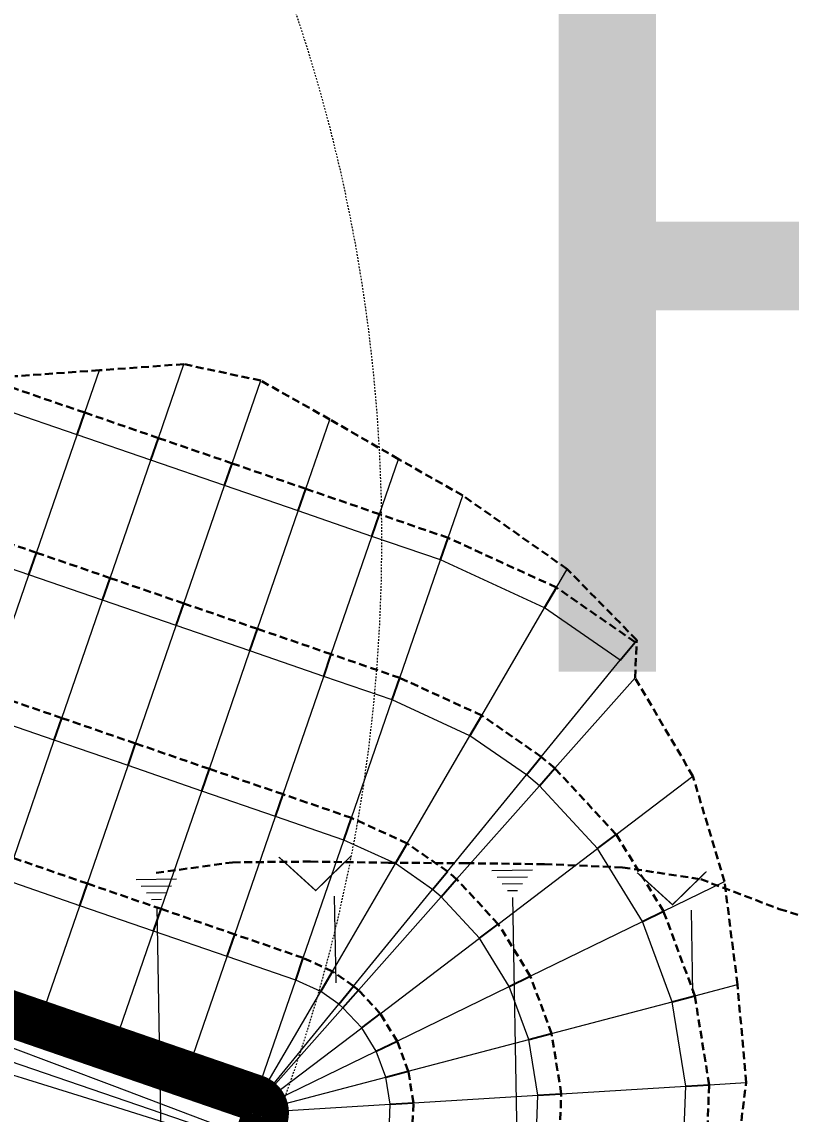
# Model space of a CAD drawing. Header units: metres. Extents: x 544752 to 548977, y 1840603 to 1844608.
# Drawn here: x 546991.7 to 547041, y 1842930 to 1843000 of the extents above; entities that cross this region are included whole.
import ezdxf

# ---------------------------------------------------------------- set-up
doc = ezdxf.new("R2010")
doc.units = ezdxf.units.M
doc.header["$MEASUREMENT"] = 0
doc.linetypes.add('ACAD_ISO02W100', pattern=[15, 12, -3])
doc.linetypes.add('Anordnung Grundriss$0$GESTRICHELT', pattern=[0.75, 0.5, -0.25])
doc.layers.add('C-ROAD', color=7, linetype='Continuous')
for name, color, linetype, lineweight in [('C-ROAD-CORR', 5, 'Continuous', 0), ('C-ROAD-LINK', 150, 'Continuous', 0), ('C-ROAD-STAN', 11, 'Continuous', 0), ('C-TOPO-FEAT', 94, 'Continuous', 5), ('Line5', 5, 'Continuous', 13), ('Line7', 7, 'Continuous', 20), ('Đường', 5, 'ACAD_ISO02W100', 5)]:
    doc.layers.add(name, color=color, linetype=linetype, lineweight=lineweight)

# ---------------------------------------------------------------- blocks, each defined once
blk = doc.blocks.new('TB')
at = {"layer": 'Defpoints', "color": 5, "linetype": 'Anordnung Grundriss$0$GESTRICHELT', "lineweight": 5, "ltscale": 0.2}
blk.add_circle((-0.405, 0), 105.728, dxfattribs=at)
blk = doc.blocks.new('FREFEWRFERWF')
at = {"layer": 'Line5', "color": 5}
for p, q in [((-12.755, -0.815), (-14.436, 70.206)), ((-7.212, -0.684), (-8.893, 70.337)), ((-1.669, -0.553), (-3.35, 70.468)), ((-8.702, 0.703), (-5.789, 0.772)), ((-3.159, 0.835), (-0.246, 0.904)), ((-14.245, 0.572), (-11.332, 0.641)), ((-3.362, -0.079), (0, 0)), ((-14.448, -0.342), (-11.086, -0.262)), ((-8.905, -0.211), (-5.543, -0.131))]:
    blk.add_line(p, q, dxfattribs=at)
at = {"layer": 'Line5', "color": 5, "flags": 128}
for points in [[(-14.864, 69.087), (-14.808, 69.184), (-14.743, 69.276), (-14.669, 69.36), (-14.586, 69.437), (-14.497, 69.505), (-14.401, 69.563), (-14.299, 69.612), (-14.193, 69.65), (-14.084, 69.678)], [(-14.084, 69.678), (-14.067, 69.679), (-14.05, 69.678), (-14.033, 69.673), (-14.018, 69.665), (-14.004, 69.655), (-13.993, 69.642), (-13.984, 69.627), (-13.978, 69.61), (-13.976, 69.593)], [(-13.976, 69.593), (-13.511, 61.838), (-13.083, 54.081), (-12.69, 46.322), (-12.333, 38.561), (-12.012, 30.799), (-11.726, 23.035), (-11.477, 15.27), (-11.264, 7.505), (-11.086, -0.262)], [(-9.321, 69.218), (-9.265, 69.316), (-9.2, 69.407), (-9.126, 69.491), (-9.043, 69.568), (-8.954, 69.636), (-8.858, 69.695), (-8.756, 69.743), (-8.65, 69.781), (-8.541, 69.809)], [(-8.541, 69.809), (-8.524, 69.811), (-8.507, 69.809), (-8.49, 69.804), (-8.475, 69.796), (-8.461, 69.786), (-8.45, 69.773), (-8.441, 69.758), (-8.435, 69.741), (-8.433, 69.724)], [(-8.433, 69.724), (-7.968, 61.969), (-7.54, 54.212), (-7.147, 46.453), (-6.79, 38.692), (-6.469, 30.93), (-6.183, 23.167), (-5.934, 15.402), (-5.721, 7.636), (-5.543, -0.131)], [(-3.788, 69.309), (-3.816, 62.714), (-3.866, 56.118), (-3.941, 49.523), (-4.038, 42.928), (-4.159, 36.333), (-4.303, 29.739), (-4.47, 23.145), (-4.66, 16.552), (-4.874, 9.96)], [(-3.788, 69.309), (-3.788, 69.314), (-3.788, 69.318), (-3.787, 69.323), (-3.786, 69.328), (-3.785, 69.332), (-3.784, 69.336), (-3.782, 69.341), (-3.78, 69.345), (-3.778, 69.349)], [(-3.778, 69.349), (-3.722, 69.447), (-3.657, 69.538), (-3.583, 69.623), (-3.5, 69.699), (-3.411, 69.767), (-3.315, 69.826), (-3.213, 69.874), (-3.107, 69.913), (-2.998, 69.94)], [(-2.998, 69.94), (-2.981, 69.942), (-2.964, 69.94), (-2.947, 69.935), (-2.932, 69.928), (-2.918, 69.917), (-2.907, 69.904), (-2.898, 69.889), (-2.892, 69.873), (-2.89, 69.855)], [(-2.89, 69.855), (-2.425, 62.1), (-1.997, 54.343), (-1.604, 46.584), (-1.247, 38.824), (-0.926, 31.061), (-0.64, 23.298), (-0.391, 15.533), (-0.178, 7.767), (0, 0)], [(-14.874, 69.047), (-14.902, 62.451), (-14.953, 55.856), (-15.027, 49.26), (-15.124, 42.665), (-15.245, 36.071), (-15.389, 29.476), (-15.556, 22.883), (-15.746, 16.29), (-15.96, 9.697)], [(-14.874, 69.047), (-14.874, 69.052), (-14.874, 69.056), (-14.873, 69.061), (-14.872, 69.065), (-14.871, 69.07), (-14.87, 69.074), (-14.868, 69.078), (-14.866, 69.083), (-14.864, 69.087)], [(-9.331, 69.178), (-9.359, 62.583), (-9.409, 55.987), (-9.484, 49.392), (-9.581, 42.796), (-9.702, 36.202), (-9.846, 29.607), (-10.013, 23.014), (-10.203, 16.421), (-10.417, 9.828)], [(-9.331, 69.178), (-9.331, 69.183), (-9.331, 69.187), (-9.33, 69.192), (-9.329, 69.196), (-9.328, 69.201), (-9.327, 69.205), (-9.325, 69.21), (-9.323, 69.214), (-9.321, 69.218)], [(-15.942, 9.554), (-15.946, 9.57), (-15.95, 9.585), (-15.953, 9.601), (-15.956, 9.617), (-15.958, 9.633), (-15.959, 9.649), (-15.96, 9.665), (-15.96, 9.681), (-15.96, 9.697)], [(-15.942, 9.554), (-15.601, 8.592), (-15.297, 7.618), (-15.031, 6.633), (-14.803, 5.638), (-14.613, 4.635), (-14.462, 3.625), (-14.351, 2.611), (-14.278, 1.592), (-14.245, 0.572)], [(-15.942, 9.554), (-15.644, 8.48), (-15.378, 7.396), (-15.145, 6.305), (-14.945, 5.208), (-14.779, 4.105), (-14.646, 2.998), (-14.546, 1.887), (-14.48, 0.773), (-14.448, -0.342)], [(-10.399, 9.686), (-10.403, 9.701), (-10.407, 9.717), (-10.41, 9.732), (-10.413, 9.748), (-10.415, 9.764), (-10.416, 9.78), (-10.417, 9.796), (-10.417, 9.812), (-10.417, 9.828)], [(-10.399, 9.686), (-10.058, 8.724), (-9.754, 7.749), (-9.488, 6.764), (-9.26, 5.769), (-9.07, 4.766), (-8.919, 3.756), (-8.807, 2.742), (-8.735, 1.724), (-8.702, 0.703)], [(-10.399, 9.686), (-10.101, 8.611), (-9.835, 7.527), (-9.602, 6.437), (-9.402, 5.339), (-9.236, 4.236), (-9.103, 3.129), (-9.003, 2.018), (-8.937, 0.904), (-8.905, -0.211)], [(-4.856, 9.817), (-4.86, 9.832), (-4.864, 9.848), (-4.867, 9.864), (-4.87, 9.879), (-4.872, 9.895), (-4.873, 9.911), (-4.874, 9.927), (-4.874, 9.944), (-4.874, 9.96)], [(-4.856, 9.817), (-4.515, 8.855), (-4.211, 7.88), (-3.945, 6.895), (-3.716, 5.9), (-3.527, 4.897), (-3.376, 3.888), (-3.264, 2.873), (-3.192, 1.855), (-3.159, 0.835)], [(-4.856, 9.817), (-4.558, 8.742), (-4.292, 7.659), (-4.059, 6.568), (-3.859, 5.47), (-3.693, 4.367), (-3.56, 3.26), (-3.46, 2.149), (-3.394, 1.036), (-3.362, -0.079)]]:
    blk.add_lwpolyline(points, dxfattribs=at)
at = {"layer": 'Line7', "color": 7}
for p, q in [((-15.957, 9.625), (-15.957, 9.625)), ((-15.957, 9.625), (-15.957, 9.625)), ((-15.957, 9.625), (-15.957, 9.625)), ((-11.323, 9.735), (-11.323, 9.735)), ((-11.322, 9.735), (-11.323, 9.735)), ((-11.323, 9.735), (-11.322, 9.735)), ((-10.414, 9.756), (-10.414, 9.756)), ((-10.414, 9.756), (-10.414, 9.756)), ((-10.414, 9.756), (-10.414, 9.756)), ((-5.78, 9.866), (-5.78, 9.866)), ((-5.779, 9.866), (-5.78, 9.866)), ((-5.78, 9.866), (-5.779, 9.866)), ((-4.871, 9.887), (-4.871, 9.887)), ((-4.871, 9.887), (-4.871, 9.887)), ((-4.871, 9.887), (-4.871, 9.887)), ((-0.236, 9.997), (-0.236, 9.997)), ((-0.236, 9.997), (-0.236, 9.997)), ((-0.236, 9.997), (-0.236, 9.997))]:
    blk.add_line(p, q, dxfattribs=at)
blk = doc.blocks.new('RFEWF34RF')
blk.add_lwpolyline([(467558.374, 1441381.465), (467628.374, 1441381.465), (467628.374, 1441366.465), (467558.374, 1441366.465)], close=True)
at = {"xscale": 0.9, "yscale": 0.9714285714285716, "zscale": 0.9714285714285716, "rotation": 268.6444939923905}
blk.add_blockref('FREFEWRFERWF', (467559.272, 1441366.935), dxfattribs=at)
blk = doc.blocks.new('GFERFERF')
blk.add_lwpolyline([(467513.374, 1441358.465), (467628.374, 1441358.465), (467628.374, 1441366.465), (467513.374, 1441366.465)], close=True)
blk = doc.blocks.new('fcwdăed')
at = {"xscale": -1, "rotation": 19.89216182940478}
for name, p in [('GFERFERF', (1396356.813, 242240.536, -3.316)), ('RFEWF34RF', (1396367.36, 242211.386, -3.316))]:
    blk.add_blockref(name, p, dxfattribs=at)
blk = doc.blocks.new('STA')
blk.add_circle((0, 0), 0.036)
blk = doc.blocks.new('PI')
h = blk.add_hatch(color=256)
h.dxf.hatch_style = 1
h.paths.add_polyline_path([(0.011, 0, 1), (-0.011, 0, 1)])
at = {"xscale": 0.3048, "yscale": 0.3048, "zscale": 0.3048}
blk.add_blockref('STA', (0, 0), dxfattribs=at)

msp = doc.modelspace()

# ---------------------------------------------------------------- linework, layer by layer
at = {"layer": 'C-ROAD', "color": 3, "linetype": 'Continuous', "lineweight": 13}
for p, q in [((547007.598, 1842930.7), (547006.653, 1842931.026)), ((547007.272, 1842929.754), (547007.598, 1842930.7))]:
    msp.add_line(p, q, dxfattribs=at)
at = {"layer": 'C-ROAD', "color": 1, "linetype": 'ACAD_ISO02W100', "lineweight": 60, "ltscale": 0.1, "const_width": 3, "flags": 128}
for points in [[(547006.653, 1842931.026), (546956.228, 1842948.402)], [(546997.173, 1842900.446), (547007.272, 1842929.754)]]:
    msp.add_lwpolyline(points, dxfattribs=at)
at = {"layer": 'C-ROAD', "color": 1, "linetype": 'ACAD_ISO02W100', "lineweight": -3, "ltscale": 0.1, "const_width": 3, "flags": 128}
msp.add_lwpolyline([(547007.272, 1842929.754, 0.414211), (547006.653, 1842931.026)], format="xyb", dxfattribs=at)
at = {"layer": 'C-ROAD-CORR', "color": 160, "linetype": 'Continuous'}
for p, q in [((546995.732, 1842974.982, 610.794), (546996.668, 1842977.7, 613.669)), ((546995.732, 1842974.982, 610.794), (546996.668, 1842977.7, 613.669)), ((546995.732, 1842974.982, 610.794), (546996.668, 1842977.7, 613.669)), ((546995.732, 1842974.982, 610.794), (546996.668, 1842977.7, 613.669)), ((547000.459, 1842973.353, 610.894), (547002.093, 1842978.094, 615.908)), ((547000.459, 1842973.353, 610.894), (547002.093, 1842978.094, 615.908)), ((547000.459, 1842973.353, 610.894), (547002.093, 1842978.094, 615.908)), ((547000.459, 1842973.353, 610.894), (547002.093, 1842978.094, 615.908)), ((547005.186, 1842971.724, 610.994), (547007.016, 1842977.036, 616.612)), ((547005.186, 1842971.724, 610.994), (547007.016, 1842977.036, 616.612)), ((547005.186, 1842971.724, 610.994), (547007.016, 1842977.036, 616.612)), ((547005.186, 1842971.724, 610.994), (547007.016, 1842977.036, 616.612)), ((546995.243, 1842973.564, 610.764), (546995.732, 1842974.982, 610.794)), ((546995.243, 1842973.564, 610.764), (546995.732, 1842974.982, 610.794)), ((547009.913, 1842970.095, 611.094), (547011.448, 1842974.548, 615.803)), ((547009.913, 1842970.095, 611.094), (547011.448, 1842974.548, 615.803)), ((547009.913, 1842970.095, 611.094), (547011.448, 1842974.548, 615.803)), ((547009.913, 1842970.095, 611.094), (547011.448, 1842974.548, 615.803)), ((546992.636, 1842966, 602.764), (546995.243, 1842973.564, 610.764)), ((546992.636, 1842966, 602.764), (546995.243, 1842973.564, 610.764)), ((546992.636, 1842966, 602.764), (546995.243, 1842973.564, 610.764)), ((546999.97, 1842971.935, 610.864), (547000.459, 1842973.353, 610.894)), ((546999.97, 1842971.935, 610.864), (547000.459, 1842973.353, 610.894)), ((546997.364, 1842964.371, 602.864), (546999.97, 1842971.935, 610.864)), ((546997.364, 1842964.371, 602.864), (546999.97, 1842971.935, 610.864)), ((546997.364, 1842964.371, 602.864), (546999.97, 1842971.935, 610.864)), ((547014.64, 1842968.466, 611.194), (547015.858, 1842972, 614.932)), ((547014.64, 1842968.466, 611.194), (547015.858, 1842972, 614.932)), ((547014.64, 1842968.466, 611.194), (547015.858, 1842972, 614.932)), ((547014.64, 1842968.466, 611.194), (547015.858, 1842972, 614.932)), ((547004.697, 1842970.306, 610.964), (547005.186, 1842971.724, 610.994)), ((547004.697, 1842970.306, 610.964), (547005.186, 1842971.724, 610.994)), ((547002.091, 1842962.742, 602.964), (547004.697, 1842970.306, 610.964)), ((547002.091, 1842962.742, 602.964), (547004.697, 1842970.306, 610.964)), ((547002.091, 1842962.742, 602.964), (547004.697, 1842970.306, 610.964)), ((547009.424, 1842968.677, 611.064), (547009.913, 1842970.095, 611.094)), ((547009.424, 1842968.677, 611.064), (547009.913, 1842970.095, 611.094)), ((547019.033, 1842966.952, 611.287), (547019.969, 1842969.669, 614.161)), ((547019.033, 1842966.952, 611.287), (547019.969, 1842969.669, 614.161)), ((547019.033, 1842966.952, 611.287), (547019.969, 1842969.669, 614.161)), ((547019.033, 1842966.952, 611.287), (547019.969, 1842969.669, 614.161)), ((547006.818, 1842961.113, 603.064), (547009.424, 1842968.677, 611.064)), ((547006.818, 1842961.113, 603.064), (547009.424, 1842968.677, 611.064)), ((547006.818, 1842961.113, 603.064), (547009.424, 1842968.677, 611.064)), ((547014.152, 1842967.048, 611.164), (547014.64, 1842968.466, 611.194)), ((547014.152, 1842967.048, 611.164), (547014.64, 1842968.466, 611.194)), ((547011.545, 1842959.484, 603.164), (547014.152, 1842967.048, 611.164)), ((547011.545, 1842959.484, 603.164), (547014.152, 1842967.048, 611.164)), ((547011.545, 1842959.484, 603.164), (547014.152, 1842967.048, 611.164)), ((547018.544, 1842965.534, 611.257), (547019.033, 1842966.952, 611.287)), ((547018.544, 1842965.534, 611.257), (547019.033, 1842966.952, 611.287)), ((546992.148, 1842964.582, 602.734), (546992.636, 1842966, 602.764)), ((546992.148, 1842964.582, 602.734), (546992.636, 1842966, 602.764)), ((547015.938, 1842957.971, 603.257), (547018.544, 1842965.534, 611.257)), ((547015.938, 1842957.971, 603.257), (547018.544, 1842965.534, 611.257)), ((547015.938, 1842957.971, 603.257), (547018.544, 1842965.534, 611.257)), ((547025.982, 1842963.765, 611.291), (547026.672, 1842964.947, 612.659)), ((547025.982, 1842963.765, 611.291), (547026.672, 1842964.947, 612.659)), ((547025.982, 1842963.765, 611.291), (547026.672, 1842964.947, 612.659)), ((547025.982, 1842963.765, 611.291), (547026.672, 1842964.947, 612.659)), ((546989.541, 1842957.019, 594.734), (546992.148, 1842964.582, 602.734)), ((546989.541, 1842957.019, 594.734), (546992.148, 1842964.582, 602.734)), ((546989.541, 1842957.019, 594.734), (546992.148, 1842964.582, 602.734)), ((546996.875, 1842962.953, 602.834), (546997.364, 1842964.371, 602.864)), ((546996.875, 1842962.953, 602.834), (546997.364, 1842964.371, 602.864)), ((547025.226, 1842962.47, 611.261), (547025.982, 1842963.765, 611.291)), ((547025.226, 1842962.47, 611.261), (547025.982, 1842963.765, 611.291)), ((546994.269, 1842955.39, 594.834), (546996.875, 1842962.953, 602.834)), ((546994.269, 1842955.39, 594.834), (546996.875, 1842962.953, 602.834)), ((546994.269, 1842955.39, 594.834), (546996.875, 1842962.953, 602.834)), ((547001.602, 1842961.324, 602.934), (547002.091, 1842962.742, 602.964)), ((547001.602, 1842961.324, 602.934), (547002.091, 1842962.742, 602.964)), ((547021.194, 1842955.56, 603.261), (547025.226, 1842962.47, 611.261)), ((547021.194, 1842955.56, 603.261), (547025.226, 1842962.47, 611.261)), ((547021.194, 1842955.56, 603.261), (547025.226, 1842962.47, 611.261)), ((546998.996, 1842953.761, 594.934), (547001.602, 1842961.324, 602.934)), ((546998.996, 1842953.761, 594.934), (547001.602, 1842961.324, 602.934)), ((546998.996, 1842953.761, 594.934), (547001.602, 1842961.324, 602.934)), ((547006.329, 1842959.695, 603.034), (547006.818, 1842961.113, 603.064)), ((547006.329, 1842959.695, 603.034), (547006.818, 1842961.113, 603.064)), ((547030.071, 1842959.105, 611.264), (547031.021, 1842960.266, 611.294)), ((547030.071, 1842959.105, 611.264), (547031.021, 1842960.266, 611.294)), ((547031.021, 1842960.266, 611.294), (547031.13, 1842960.399, 611.465)), ((547031.021, 1842960.266, 611.294), (547031.13, 1842960.399, 611.465)), ((547031.021, 1842960.266, 611.294), (547031.13, 1842960.399, 611.465)), ((547031.021, 1842960.266, 611.294), (547031.13, 1842960.399, 611.465)), ((547003.723, 1842952.132, 595.034), (547006.329, 1842959.695, 603.034)), ((547003.723, 1842952.132, 595.034), (547006.329, 1842959.695, 603.034)), ((547003.723, 1842952.132, 595.034), (547006.329, 1842959.695, 603.034)), ((547011.057, 1842958.066, 603.134), (547011.545, 1842959.484, 603.164)), ((547011.057, 1842958.066, 603.134), (547011.545, 1842959.484, 603.164)), ((547025.006, 1842952.913, 603.264), (547030.071, 1842959.105, 611.264)), ((547025.006, 1842952.913, 603.264), (547030.071, 1842959.105, 611.264)), ((547025.006, 1842952.913, 603.264), (547030.071, 1842959.105, 611.264)), ((547008.45, 1842950.503, 595.134), (547011.057, 1842958.066, 603.134)), ((547008.45, 1842950.503, 595.134), (547011.057, 1842958.066, 603.134)), ((547008.45, 1842950.503, 595.134), (547011.057, 1842958.066, 603.134)), ((547015.449, 1842956.553, 603.227), (547015.938, 1842957.971, 603.257)), ((547015.449, 1842956.553, 603.227), (547015.938, 1842957.971, 603.257)), ((547025.88, 1842952.17, 603.264), (547031.023, 1842957.981, 611.025)), ((547025.88, 1842952.17, 603.264), (547031.023, 1842957.981, 611.025)), ((547025.88, 1842952.17, 603.264), (547031.023, 1842957.981, 611.025)), ((547025.88, 1842952.17, 603.264), (547031.023, 1842957.981, 611.025)), ((547012.843, 1842948.989, 595.227), (547015.449, 1842956.553, 603.227)), ((547012.843, 1842948.989, 595.227), (547015.449, 1842956.553, 603.227)), ((547012.843, 1842948.989, 595.227), (547015.449, 1842956.553, 603.227)), ((546993.78, 1842953.972, 594.804), (546994.269, 1842955.39, 594.834)), ((546993.78, 1842953.972, 594.804), (546994.269, 1842955.39, 594.834)), ((547020.438, 1842954.264, 603.231), (547021.194, 1842955.56, 603.261)), ((547020.438, 1842954.264, 603.231), (547021.194, 1842955.56, 603.261)), ((546991.174, 1842946.408, 586.804), (546993.78, 1842953.972, 594.804)), ((546991.174, 1842946.408, 586.804), (546993.78, 1842953.972, 594.804)), ((546991.174, 1842946.408, 586.804), (546993.78, 1842953.972, 594.804)), ((546998.507, 1842952.343, 594.904), (546998.996, 1842953.761, 594.934)), ((546998.507, 1842952.343, 594.904), (546998.996, 1842953.761, 594.934)), ((547016.407, 1842947.355, 595.231), (547020.438, 1842954.264, 603.231)), ((547016.407, 1842947.355, 595.231), (547020.438, 1842954.264, 603.231)), ((547016.407, 1842947.355, 595.231), (547020.438, 1842954.264, 603.231)), ((546995.901, 1842944.779, 586.904), (546998.507, 1842952.343, 594.904)), ((546995.901, 1842944.779, 586.904), (546998.507, 1842952.343, 594.904)), ((546995.901, 1842944.779, 586.904), (546998.507, 1842952.343, 594.904)), ((547024.056, 1842951.752, 603.234), (547025.006, 1842952.913, 603.264)), ((547024.056, 1842951.752, 603.234), (547025.006, 1842952.913, 603.264)), ((547003.234, 1842950.714, 595.004), (547003.723, 1842952.132, 595.034)), ((547003.234, 1842950.714, 595.004), (547003.723, 1842952.132, 595.034)), ((547018.991, 1842945.56, 595.234), (547024.056, 1842951.752, 603.234)), ((547018.991, 1842945.56, 595.234), (547024.056, 1842951.752, 603.234)), ((547018.991, 1842945.56, 595.234), (547024.056, 1842951.752, 603.234)), ((547024.885, 1842951.047, 603.234), (547025.88, 1842952.17, 603.264)), ((547024.885, 1842951.047, 603.234), (547025.88, 1842952.17, 603.264)), ((547029.813, 1842947.931, 603.268), (547034.733, 1842951.67, 609.448)), ((547029.813, 1842947.931, 603.268), (547034.733, 1842951.67, 609.448)), ((547029.813, 1842947.931, 603.268), (547034.733, 1842951.67, 609.448)), ((547029.813, 1842947.931, 603.268), (547034.733, 1842951.67, 609.448)), ((547019.583, 1842945.056, 595.234), (547024.885, 1842951.047, 603.234)), ((547019.583, 1842945.056, 595.234), (547024.885, 1842951.047, 603.234)), ((547019.583, 1842945.056, 595.234), (547024.885, 1842951.047, 603.234)), ((547000.628, 1842943.15, 587.004), (547003.234, 1842950.714, 595.004)), ((547000.628, 1842943.15, 587.004), (547003.234, 1842950.714, 595.004)), ((547000.628, 1842943.15, 587.004), (547003.234, 1842950.714, 595.004)), ((547007.961, 1842949.085, 595.104), (547008.45, 1842950.503, 595.134)), ((547007.961, 1842949.085, 595.104), (547008.45, 1842950.503, 595.134)), ((547005.355, 1842941.521, 587.104), (547007.961, 1842949.085, 595.104)), ((547005.355, 1842941.521, 587.104), (547007.961, 1842949.085, 595.104)), ((547005.355, 1842941.521, 587.104), (547007.961, 1842949.085, 595.104)), ((547012.354, 1842947.571, 595.197), (547012.843, 1842948.989, 595.227)), ((547012.354, 1842947.571, 595.197), (547012.843, 1842948.989, 595.227)), ((547009.748, 1842940.007, 587.197), (547012.354, 1842947.571, 595.197)), ((547009.748, 1842940.007, 587.197), (547012.354, 1842947.571, 595.197)), ((547009.748, 1842940.007, 587.197), (547012.354, 1842947.571, 595.197)), ((547028.619, 1842947.023, 603.238), (547029.813, 1842947.931, 603.268)), ((547028.619, 1842947.023, 603.238), (547029.813, 1842947.931, 603.268)), ((547015.651, 1842946.059, 595.201), (547016.407, 1842947.355, 595.231)), ((547015.651, 1842946.059, 595.201), (547016.407, 1842947.355, 595.231)), ((547022.25, 1842942.182, 595.238), (547028.619, 1842947.023, 603.238)), ((547022.25, 1842942.182, 595.238), (547028.619, 1842947.023, 603.238)), ((547022.25, 1842942.182, 595.238), (547028.619, 1842947.023, 603.238)), ((547011.619, 1842939.149, 587.201), (547015.651, 1842946.059, 595.201)), ((547011.619, 1842939.149, 587.201), (547015.651, 1842946.059, 595.201)), ((547011.619, 1842939.149, 587.201), (547015.651, 1842946.059, 595.201)), ((547018.041, 1842944.399, 595.204), (547018.991, 1842945.56, 595.234)), ((547018.041, 1842944.399, 595.204), (547018.991, 1842945.56, 595.234)), ((547024.439, 1842945.638, 609.049), (547021.837, 1842945.592, 609.049)), ((546995.412, 1842943.361, 586.874), (546995.901, 1842944.779, 586.904)), ((546995.412, 1842943.361, 586.874), (546995.901, 1842944.779, 586.904)), ((547001.61, 1842945.058, 609.171), (546999.023, 1842945.012, 609.171)), ((547001.294, 1842944.621, 608.739), (546999.354, 1842944.587, 608.739)), ((547018.589, 1842943.933, 595.204), (547019.583, 1842945.056, 595.234)), ((547018.589, 1842943.933, 595.204), (547019.583, 1842945.056, 595.234)), ((547024.122, 1842945.199, 608.615), (547022.17, 1842945.164, 608.615)), ((547023.804, 1842944.759, 608.182), (547022.503, 1842944.736, 608.182)), ((547032.844, 1842943.006, 603.271), (547036.757, 1842944.913, 607.623)), ((547032.844, 1842943.006, 603.271), (547036.757, 1842944.913, 607.623)), ((547032.844, 1842943.006, 603.271), (547036.757, 1842944.913, 607.623)), ((547032.844, 1842943.006, 603.271), (547036.757, 1842944.913, 607.623)), ((547000.978, 1842944.184, 608.308), (546999.685, 1842944.161, 608.308)), ((547011.735, 1842943.976, 607.761), (547011.834, 1842938.421, 602.205)), ((547012.975, 1842938.207, 587.204), (547018.041, 1842944.399, 595.204)), ((547012.975, 1842938.207, 587.204), (547018.041, 1842944.399, 595.204)), ((547012.975, 1842938.207, 587.204), (547018.041, 1842944.399, 595.204)), ((547013.286, 1842937.943, 587.204), (547018.589, 1842943.933, 595.204)), ((547013.286, 1842937.943, 587.204), (547018.589, 1842943.933, 595.204)), ((547013.286, 1842937.943, 587.204), (547018.589, 1842943.933, 595.204)), ((547023.487, 1842944.32, 607.748), (547022.836, 1842944.308, 607.748)), ((547023.169, 1842943.881, 607.314), (547023.673, 1842915.383, 578.812)), ((546992.806, 1842935.797, 578.874), (546995.412, 1842943.361, 586.874)), ((546992.806, 1842935.797, 578.874), (546995.412, 1842943.361, 586.874)), ((546992.806, 1842935.797, 578.874), (546995.412, 1842943.361, 586.874)), ((547000.662, 1842943.748, 607.877), (547000.016, 1842943.736, 607.877)), ((547000.347, 1842943.311, 607.446), (547000.848, 1842914.979, 579.11)), ((547000.139, 1842941.732, 586.974), (547000.628, 1842943.15, 587.004)), ((547000.139, 1842941.732, 586.974), (547000.628, 1842943.15, 587.004)), ((547031.496, 1842942.349, 603.241), (547032.844, 1842943.006, 603.271)), ((547031.496, 1842942.349, 603.241), (547032.844, 1842943.006, 603.271)), ((547034.616, 1842943.068, 606.15), (547034.709, 1842937.766, 600.847)), ((547021.056, 1842941.275, 595.208), (547022.25, 1842942.182, 595.238)), ((547021.056, 1842941.275, 595.208), (547022.25, 1842942.182, 595.238)), ((547024.305, 1842938.843, 595.241), (547031.496, 1842942.349, 603.241)), ((547024.305, 1842938.843, 595.241), (547031.496, 1842942.349, 603.241)), ((547024.305, 1842938.843, 595.241), (547031.496, 1842942.349, 603.241)), ((546997.533, 1842934.168, 578.974), (547000.139, 1842941.732, 586.974)), ((546997.533, 1842934.168, 578.974), (547000.139, 1842941.732, 586.974)), ((546997.533, 1842934.168, 578.974), (547000.139, 1842941.732, 586.974)), ((547004.866, 1842940.103, 587.074), (547005.355, 1842941.521, 587.104)), ((547004.866, 1842940.103, 587.074), (547005.355, 1842941.521, 587.104)), ((547014.686, 1842936.434, 587.208), (547021.056, 1842941.275, 595.208)), ((547014.686, 1842936.434, 587.208), (547021.056, 1842941.275, 595.208)), ((547014.686, 1842936.434, 587.208), (547021.056, 1842941.275, 595.208)), ((547002.26, 1842932.539, 579.074), (547004.866, 1842940.103, 587.074)), ((547002.26, 1842932.539, 579.074), (547004.866, 1842940.103, 587.074)), ((547002.26, 1842932.539, 579.074), (547004.866, 1842940.103, 587.074)), ((547009.259, 1842938.589, 587.167), (547009.748, 1842940.007, 587.197)), ((547009.259, 1842938.589, 587.167), (547009.748, 1842940.007, 587.197)), ((547010.863, 1842937.854, 587.171), (547011.619, 1842939.149, 587.201)), ((547010.863, 1842937.854, 587.171), (547011.619, 1842939.149, 587.201)), ((547006.653, 1842931.026, 579.167), (547009.259, 1842938.589, 587.167)), ((547006.653, 1842931.026, 579.167), (547009.259, 1842938.589, 587.167)), ((547006.653, 1842931.026, 579.167), (547009.259, 1842938.589, 587.167)), ((547022.957, 1842938.186, 595.211), (547024.305, 1842938.843, 595.241)), ((547022.957, 1842938.186, 595.211), (547024.305, 1842938.843, 595.241)), ((547034.857, 1842937.584, 603.273), (547037.592, 1842938.304, 606.102)), ((547034.857, 1842937.584, 603.273), (547037.592, 1842938.304, 606.102)), ((547034.857, 1842937.584, 603.273), (547037.592, 1842938.304, 606.102)), ((547034.857, 1842937.584, 603.273), (547037.592, 1842938.304, 606.102)), ((547006.831, 1842930.944, 579.171), (547010.863, 1842937.854, 587.171)), ((547006.831, 1842930.944, 579.171), (547010.863, 1842937.854, 587.171)), ((547006.831, 1842930.944, 579.171), (547010.863, 1842937.854, 587.171)), ((547012.026, 1842937.046, 587.174), (547012.975, 1842938.207, 587.204)), ((547012.026, 1842937.046, 587.174), (547012.975, 1842938.207, 587.204)), ((547012.292, 1842936.819, 587.174), (547013.286, 1842937.943, 587.204)), ((547012.292, 1842936.819, 587.174), (547013.286, 1842937.943, 587.204)), ((547015.765, 1842934.681, 587.211), (547022.957, 1842938.186, 595.211)), ((547015.765, 1842934.681, 587.211), (547022.957, 1842938.186, 595.211)), ((547015.765, 1842934.681, 587.211), (547022.957, 1842938.186, 595.211)), ((547033.406, 1842937.203, 603.243), (547034.857, 1842937.584, 603.273)), ((547033.406, 1842937.203, 603.243), (547034.857, 1842937.584, 603.273)), ((547006.96, 1842930.854, 579.174), (547012.026, 1842937.046, 587.174)), ((547006.96, 1842930.854, 579.174), (547012.026, 1842937.046, 587.174)), ((547006.96, 1842930.854, 579.174), (547012.026, 1842937.046, 587.174)), ((547025.669, 1842935.168, 595.243), (547033.406, 1842937.203, 603.243)), ((547025.669, 1842935.168, 595.243), (547033.406, 1842937.203, 603.243)), ((547025.669, 1842935.168, 595.243), (547033.406, 1842937.203, 603.243)), ((547006.99, 1842930.829, 579.174), (547012.292, 1842936.819, 587.174)), ((547006.99, 1842930.829, 579.174), (547012.292, 1842936.819, 587.174)), ((547006.99, 1842930.829, 579.174), (547012.292, 1842936.819, 587.174)), ((547013.492, 1842935.526, 587.178), (547014.686, 1842936.434, 587.208)), ((547013.492, 1842935.526, 587.178), (547014.686, 1842936.434, 587.208)), ((547007.123, 1842930.685, 579.178), (547013.492, 1842935.526, 587.178)), ((547007.123, 1842930.685, 579.178), (547013.492, 1842935.526, 587.178)), ((547007.123, 1842930.685, 579.178), (547013.492, 1842935.526, 587.178)), ((547016.482, 1842932.751, 587.213), (547024.218, 1842934.786, 595.213)), ((547016.482, 1842932.751, 587.213), (547024.218, 1842934.786, 595.213)), ((547016.482, 1842932.751, 587.213), (547024.218, 1842934.786, 595.213)), ((547024.218, 1842934.786, 595.213), (547025.669, 1842935.168, 595.243)), ((547024.218, 1842934.786, 595.213), (547025.669, 1842935.168, 595.243)), ((547014.417, 1842934.024, 587.181), (547015.765, 1842934.681, 587.211)), ((547014.417, 1842934.024, 587.181), (547015.765, 1842934.681, 587.211)), ((547007.226, 1842930.518, 579.181), (547014.417, 1842934.024, 587.181)), ((547007.226, 1842930.518, 579.181), (547014.417, 1842934.024, 587.181)), ((547007.226, 1842930.518, 579.181), (547014.417, 1842934.024, 587.181)), ((547015.031, 1842932.37, 587.183), (547016.482, 1842932.751, 587.213)), ((547015.031, 1842932.37, 587.183), (547016.482, 1842932.751, 587.213)), ((547007.294, 1842930.335, 579.183), (547015.031, 1842932.37, 587.183)), ((547007.294, 1842930.335, 579.183), (547015.031, 1842932.37, 587.183)), ((547007.294, 1842930.335, 579.183), (547015.031, 1842932.37, 587.183)), ((547035.772, 1842931.874, 603.275), (547038.151, 1842932.019, 605.658)), ((547035.772, 1842931.874, 603.275), (547038.151, 1842932.019, 605.658)), ((547035.772, 1842931.874, 603.275), (547038.151, 1842932.019, 605.658)), ((547035.772, 1842931.874, 603.275), (547038.151, 1842932.019, 605.658)), ((547024.793, 1842931.205, 595.215), (547026.29, 1842931.297, 595.245)), ((547024.793, 1842931.205, 595.215), (547026.29, 1842931.297, 595.245)), ((547026.29, 1842931.297, 595.245), (547034.275, 1842931.783, 603.245)), ((547026.29, 1842931.297, 595.245), (547034.275, 1842931.783, 603.245)), ((547026.29, 1842931.297, 595.245), (547034.275, 1842931.783, 603.245)), ((547034.275, 1842931.783, 603.245), (547035.772, 1842931.874, 603.275)), ((547034.275, 1842931.783, 603.245), (547035.772, 1842931.874, 603.275)), ((547007.325, 1842930.141, 579.185), (547015.31, 1842930.628, 587.185)), ((547007.325, 1842930.141, 579.185), (547015.31, 1842930.628, 587.185)), ((547007.325, 1842930.141, 579.185), (547015.31, 1842930.628, 587.185)), ((547015.31, 1842930.628, 587.185), (547016.807, 1842930.719, 587.215)), ((547015.31, 1842930.628, 587.185), (547016.807, 1842930.719, 587.215)), ((547016.807, 1842930.719, 587.215), (547024.793, 1842931.205, 595.215)), ((547016.807, 1842930.719, 587.215), (547024.793, 1842931.205, 595.215)), ((547016.807, 1842930.719, 587.215), (547024.793, 1842931.205, 595.215))]:
    msp.add_line(p, q, dxfattribs=at)
at = {"layer": 'C-ROAD-CORR', "color": 5, "linetype": 'Anordnung Grundriss$0$GESTRICHELT', "lineweight": 30, "extrusion": (-0.012516, 0.706996, -0.707107), "const_width": 0.1}
for points, elevation in [([(-579543.185, 1296540.744), (-579545.509, 1296537.645), (-579547.833, 1296540.744)], 1295678.141), ([(-579566.151, 1296538.535), (-579568.37, 1296535.577), (-579570.588, 1296538.535)], 1295678.352)]:
    msp.add_lwpolyline(points, dxfattribs=dict(at, elevation=elevation))
at = {"layer": 'C-ROAD-CORR', "color": 11, "linetype": 'Anordnung Grundriss$0$GESTRICHELT', "lineweight": 30}
for points in [[(547037.367, 1842925.848, 605.104), (547038.151, 1842932.019, 605.658), (547037.592, 1842938.304, 606.102), (547036.757, 1842944.913, 607.623), (547034.733, 1842951.67, 609.448), (547031.023, 1842957.981, 611.025), (547031.13, 1842960.399, 611.465), (547026.672, 1842964.947, 612.659), (547019.969, 1842969.669, 614.161), (547015.858, 1842972, 614.932), (547011.448, 1842974.548, 615.803), (547007.016, 1842977.036, 616.612), (547002.093, 1842978.094, 615.908), (546996.668, 1842977.7, 613.669), (546991.247, 1842977.316, 611.439)], [(547031.021, 1842960.266, 611.294), (547025.982, 1842963.765, 611.291), (547019.033, 1842966.952, 611.287), (547014.64, 1842968.466, 611.194), (547009.913, 1842970.095, 611.094), (547005.186, 1842971.724, 610.994), (547000.459, 1842973.353, 610.894), (546995.732, 1842974.982, 610.794), (546991.004, 1842976.611, 610.694)], [(547035.557, 1842926.095, 603.276), (547035.772, 1842931.874, 603.275), (547034.857, 1842937.584, 603.273), (547032.844, 1842943.006, 603.271), (547029.813, 1842947.931, 603.268), (547025.88, 1842952.17, 603.264), (547025.006, 1842952.913, 603.264), (547021.194, 1842955.56, 603.261), (547015.938, 1842957.971, 603.257), (547011.545, 1842959.484, 603.164), (547006.818, 1842961.113, 603.064), (547002.091, 1842962.742, 602.964), (546997.364, 1842964.371, 602.864), (546992.636, 1842966, 602.764), (546987.909, 1842967.629, 602.664)], [(547026.144, 1842927.379, 595.246), (547026.29, 1842931.297, 595.245), (547025.669, 1842935.168, 595.243), (547024.305, 1842938.843, 595.241), (547022.25, 1842942.182, 595.238), (547019.583, 1842945.056, 595.234), (547018.991, 1842945.56, 595.234), (547016.407, 1842947.355, 595.231), (547012.843, 1842948.989, 595.227), (547008.45, 1842950.503, 595.134), (547003.723, 1842952.132, 595.034), (546998.996, 1842953.761, 594.934), (546994.269, 1842955.39, 594.834), (546989.541, 1842957.019, 594.734)], [(547016.731, 1842928.662, 587.216), (547016.807, 1842930.719, 587.215), (547016.482, 1842932.751, 587.213), (547015.765, 1842934.681, 587.211), (547014.686, 1842936.434, 587.208), (547013.286, 1842937.943, 587.204), (547012.975, 1842938.207, 587.204), (547011.619, 1842939.149, 587.201), (547009.748, 1842940.007, 587.197), (547005.355, 1842941.521, 587.104), (547000.628, 1842943.15, 587.004), (546995.901, 1842944.779, 586.904), (546991.174, 1842946.408, 586.804)], [(547000.308, 1842945.466, 609.602), (547005.211, 1842946.139, 610.124), (547010.211, 1842946.19, 610.021), (547015.213, 1842946.112, 609.79), (547020.214, 1842946.084, 609.608), (547025.216, 1842946.024, 609.394), (547030.221, 1842945.813, 609.029), (547035.235, 1842945.06, 608.123), (547040.269, 1842943.145, 606.053), (547045.297, 1842941.622, 604.377)], [(547007.318, 1842929.945, 579.186), (547007.325, 1842930.141, 579.185), (547007.294, 1842930.335, 579.183), (547007.226, 1842930.518, 579.181), (547007.123, 1842930.685, 579.178), (547006.99, 1842930.829, 579.174), (547006.96, 1842930.854, 579.174), (547006.831, 1842930.944, 579.171), (547006.653, 1842931.026, 579.167), (547002.26, 1842932.539, 579.074), (546997.533, 1842934.168, 578.974), (546992.806, 1842935.797, 578.874), (546988.078, 1842937.426, 578.774)]]:
    msp.add_polyline3d(points, dxfattribs=at)
at = {"layer": 'C-ROAD-CORR', "color": 1, "linetype": 'Anordnung Grundriss$0$GESTRICHELT', "lineweight": 30}
for points in [[(547037.367, 1842925.848, 605.104), (547038.151, 1842932.019, 605.658), (547037.592, 1842938.304, 606.102), (547036.757, 1842944.913, 607.623), (547034.733, 1842951.67, 609.448), (547031.023, 1842957.981, 611.025), (547031.13, 1842960.399, 611.465), (547026.672, 1842964.947, 612.659), (547019.969, 1842969.669, 614.161), (547015.858, 1842972, 614.932), (547011.448, 1842974.548, 615.803), (547007.016, 1842977.036, 616.612), (547002.093, 1842978.094, 615.908), (546996.668, 1842977.7, 613.669), (546991.247, 1842977.316, 611.439)], [(547000.308, 1842945.466, 609.602), (547005.211, 1842946.139, 610.124), (547010.211, 1842946.19, 610.021), (547015.213, 1842946.112, 609.79), (547020.214, 1842946.084, 609.608), (547025.216, 1842946.024, 609.394), (547030.221, 1842945.813, 609.029), (547035.235, 1842945.06, 608.123), (547040.269, 1842943.145, 606.053), (547045.297, 1842941.622, 604.377), (547050.317, 1842940.568, 603.169), (547055.333, 1842939.664, 602.111), (547060.356, 1842938.439, 600.732), (547065.388, 1842936.673, 598.812), (547070.424, 1842934.652, 596.637), (547072.352, 1842933.592, 595.519), (547075.488, 1842931.113, 592.942), (547080.568, 1842926.621, 588.279), (547085.658, 1842921.567, 583.043), (547090.731, 1842917.521, 578.801)], [(547007.318, 1842929.945, 579.186), (547007.325, 1842930.141, 579.185), (547007.294, 1842930.335, 579.183), (547007.226, 1842930.518, 579.181), (547007.123, 1842930.685, 579.178), (547006.99, 1842930.829, 579.174), (547006.96, 1842930.854, 579.174), (547006.831, 1842930.944, 579.171), (547006.653, 1842931.026, 579.167), (547002.26, 1842932.539, 579.074), (546997.533, 1842934.168, 578.974), (546992.806, 1842935.797, 578.874), (546988.078, 1842937.426, 578.774)]]:
    msp.add_polyline3d(points, dxfattribs=at)
at = {"layer": 'C-ROAD-LINK', "color": 83, "linetype": 'Continuous', "lineweight": -3}
for p, q in [((546995.243, 1842973.564, 610.764), (546995.732, 1842974.982, 610.794)), ((546999.97, 1842971.935, 610.864), (547000.459, 1842973.353, 610.894)), ((547004.697, 1842970.306, 610.964), (547005.186, 1842971.724, 610.994)), ((547009.424, 1842968.677, 611.064), (547009.913, 1842970.095, 611.094)), ((547014.152, 1842967.048, 611.164), (547014.64, 1842968.466, 611.194)), ((547018.544, 1842965.534, 611.257), (547019.033, 1842966.952, 611.287)), ((546992.148, 1842964.582, 602.734), (546992.636, 1842966, 602.764)), ((546996.875, 1842962.953, 602.834), (546997.364, 1842964.371, 602.864)), ((547025.226, 1842962.47, 611.261), (547025.982, 1842963.765, 611.291)), ((547001.602, 1842961.324, 602.934), (547002.091, 1842962.742, 602.964)), ((547006.329, 1842959.695, 603.034), (547006.818, 1842961.113, 603.064)), ((547030.071, 1842959.105, 611.264), (547031.021, 1842960.266, 611.294)), ((547011.057, 1842958.066, 603.134), (547011.545, 1842959.484, 603.164)), ((547015.449, 1842956.553, 603.227), (547015.938, 1842957.971, 603.257)), ((546993.78, 1842953.972, 594.804), (546994.269, 1842955.39, 594.834)), ((547020.438, 1842954.264, 603.231), (547021.194, 1842955.56, 603.261)), ((546998.507, 1842952.343, 594.904), (546998.996, 1842953.761, 594.934)), ((547024.056, 1842951.752, 603.234), (547025.006, 1842952.913, 603.264)), ((547003.234, 1842950.714, 595.004), (547003.723, 1842952.132, 595.034)), ((547024.885, 1842951.047, 603.234), (547025.88, 1842952.17, 603.264)), ((547007.961, 1842949.085, 595.104), (547008.45, 1842950.503, 595.134)), ((547012.354, 1842947.571, 595.197), (547012.843, 1842948.989, 595.227)), ((547028.619, 1842947.023, 603.238), (547029.813, 1842947.931, 603.268)), ((547015.651, 1842946.059, 595.201), (547016.407, 1842947.355, 595.231)), ((547018.041, 1842944.399, 595.204), (547018.991, 1842945.56, 595.234)), ((546995.412, 1842943.361, 586.874), (546995.901, 1842944.779, 586.904)), ((547018.589, 1842943.933, 595.204), (547019.583, 1842945.056, 595.234)), ((547000.139, 1842941.732, 586.974), (547000.628, 1842943.15, 587.004)), ((547031.496, 1842942.349, 603.241), (547032.844, 1842943.006, 603.271)), ((547021.056, 1842941.275, 595.208), (547022.25, 1842942.182, 595.238)), ((547004.866, 1842940.103, 587.074), (547005.355, 1842941.521, 587.104)), ((547009.259, 1842938.589, 587.167), (547009.748, 1842940.007, 587.197)), ((547010.863, 1842937.854, 587.171), (547011.619, 1842939.149, 587.201)), ((547022.957, 1842938.186, 595.211), (547024.305, 1842938.843, 595.241)), ((547012.026, 1842937.046, 587.174), (547012.975, 1842938.207, 587.204)), ((547012.292, 1842936.819, 587.174), (547013.286, 1842937.943, 587.204)), ((547033.406, 1842937.203, 603.243), (547034.857, 1842937.584, 603.273)), ((547013.492, 1842935.526, 587.178), (547014.686, 1842936.434, 587.208)), ((547024.218, 1842934.786, 595.213), (547025.669, 1842935.168, 595.243)), ((547014.417, 1842934.024, 587.181), (547015.765, 1842934.681, 587.211)), ((547015.031, 1842932.37, 587.183), (547016.482, 1842932.751, 587.213)), ((547024.793, 1842931.205, 595.215), (547026.29, 1842931.297, 595.245)), ((547034.275, 1842931.783, 603.245), (547035.772, 1842931.874, 603.275)), ((547015.31, 1842930.628, 587.185), (547016.807, 1842930.719, 587.215))]:
    msp.add_line(p, q, dxfattribs=at)
at = {"layer": 'C-TOPO-FEAT', "color": 94, "linetype": 'Continuous', "lineweight": 0, "ltscale": 2}
for points in [[(547030.071, 1842959.105, 611.264), (547025.226, 1842962.47, 611.261), (547018.544, 1842965.534, 611.257), (547014.152, 1842967.048, 611.164), (547009.424, 1842968.677, 611.064), (547004.697, 1842970.306, 610.964), (546999.97, 1842971.935, 610.864), (546995.243, 1842973.564, 610.764), (546990.516, 1842975.193, 610.664)], [(547034.07, 1842926.298, 603.246), (547034.275, 1842931.783, 603.245), (547033.406, 1842937.203, 603.243), (547031.496, 1842942.349, 603.241), (547028.619, 1842947.023, 603.238), (547024.885, 1842951.047, 603.234), (547024.056, 1842951.752, 603.234), (547020.438, 1842954.264, 603.231), (547015.449, 1842956.553, 603.227), (547011.057, 1842958.066, 603.134), (547006.329, 1842959.695, 603.034), (547001.602, 1842961.324, 602.934), (546996.875, 1842962.953, 602.834), (546992.148, 1842964.582, 602.734), (546987.421, 1842966.211, 602.634)], [(547024.657, 1842927.581, 595.216), (547024.793, 1842931.205, 595.215), (547024.218, 1842934.786, 595.213), (547022.957, 1842938.186, 595.211), (547021.056, 1842941.275, 595.208), (547018.589, 1842943.933, 595.204), (547018.041, 1842944.399, 595.204), (547015.651, 1842946.059, 595.201), (547012.354, 1842947.571, 595.197), (547007.961, 1842949.085, 595.104), (547003.234, 1842950.714, 595.004), (546998.507, 1842952.343, 594.904), (546993.78, 1842953.972, 594.804), (546989.053, 1842955.601, 594.704)], [(547015.244, 1842928.865, 587.186), (547015.31, 1842930.628, 587.185), (547015.031, 1842932.37, 587.183), (547014.417, 1842934.024, 587.181), (547013.492, 1842935.526, 587.178), (547012.292, 1842936.819, 587.174), (547012.026, 1842937.046, 587.174), (547010.863, 1842937.854, 587.171), (547009.259, 1842938.589, 587.167), (547004.866, 1842940.103, 587.074), (547000.139, 1842941.732, 586.974), (546995.412, 1842943.361, 586.874), (546990.685, 1842944.99, 586.774)]]:
    msp.add_polyline3d(points, dxfattribs=at)

# ---------------------------------------------------------------- block references
at = {"rotation": 141.0943153864106}
msp.add_blockref('fcwdăed', (1813220.449, 2669516.642, 1000003.316), dxfattribs=at)
at = {"layer": 'C-ROAD-STAN', "color": 3, "linetype": 'Continuous', "lineweight": -3, "xscale": 45.56286554269575, "yscale": 45.56286554269575, "zscale": 45.56286554269575, "rotation": 334.5}
msp.add_blockref('PI', (547007.598, 1842930.7), dxfattribs=at)
at = {"layer": 'Đường', "rotation": 186.1801704663931}
msp.add_blockref('TB', (546908.638, 1842966.808, 1), dxfattribs=at)

# ---------------------------------------------------------------- texts
at = {"layer": 'Defpoints', "color": 3}
msp.add_text('HH1_4', height=50, dxfattribs=at).set_placement((547020.649, 1842958.372, 1))

doc.saveas('drawing.dxf')
